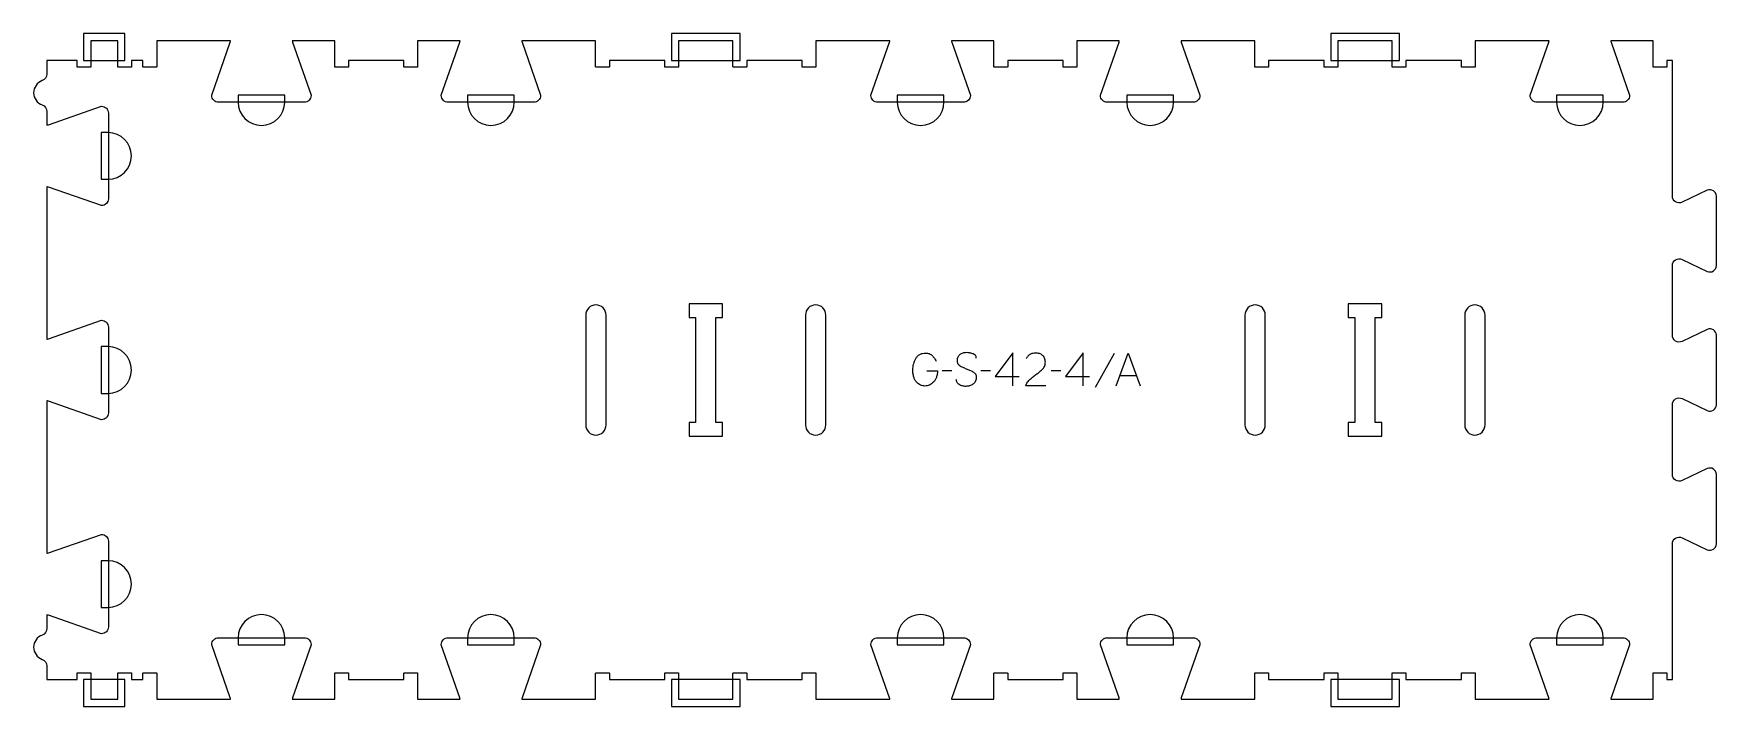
# Model space of a CAD drawing. Extents: x 0 to 1532, y -6 to 606.
import ezdxf

# ---------------------------------------------------------------- set-up
doc = ezdxf.new("R2010")
doc.units = 0
for name, color, linetype in [('1_ANYTOOL_1MMDEEP_LABELS_S', 2, 'CONTINUOUS'), ('3_ANYTOOL_CUTTHROUGH_INSID', 4, 'CONTINUOUS'), ('4_ANYTOOL_CUTTHROUGH_OUTSI', 5, 'CONTINUOUS'), ('5_ANYTOOL_HALF_MILL_9MM_IN', 3, 'CONTINUOUS')]:
    doc.layers.add(name, color=color, linetype=linetype)

msp = doc.modelspace()

# ---------------------------------------------------------------- linework, layer by layer
at = {"layer": '1_ANYTOOL_1MMDEEP_LABELS_S'}
for p, q in [((983.460831, 314.728579), (966.275117, 283.95715)), ((835.73226, 299.085722), (826.946546, 299.000007)), ((870.789403, 299.085722), (862.003688, 299.000007)), ((875.075117, 293.85715), (896.846546, 293.85715)), ((934.989403, 299.085722), (926.203688, 299.000007)), ((939.275117, 293.85715), (961.046546, 293.85715)), ((988.646546, 294.75715), (1003.560831, 294.75715))]:
    msp.add_line(p, q, dxfattribs=at)
for points in [[(812.846546, 299.000007), (822.617974, 298.95715, -0.031732), (822.349863, 295.949748, -0.048764), (821.605474, 293.03215, -0.050291), (820.495761, 290.721642, -0.060119), (818.910831, 288.714293, -0.036578), (817.178812, 287.227877, -0.050793), (815.21976, 286.067865, -0.051881), (813.266743, 285.40012, -0.053919), (811.217974, 285.15715, -0.055881), (809.182827, 285.364094, -0.055271), (807.242974, 286.014293, -0.05403), (805.316998, 287.173487, -0.038531), (803.63226, 288.671436, -0.067281), (802.084547, 290.78245, -0.049165), (801.060831, 293.203579, -0.047412), (800.387905, 296.407497, -0.028075), (800.203688, 299.685722, -0.03109), (800.371215, 302.377301, -0.031496), (800.873331, 305.026793, -0.031425), (801.724204, 307.655038, -0.02824), (802.88226, 310.164293, -0.064555), (804.411063, 312.315818, -0.078906), (806.476903, 313.941079, -0.076878), (809.100504, 314.915629, -0.050594), (811.903688, 315.200007, -0.039946), (813.563249, 315.067211, -0.052714), (815.166188, 314.63215, -0.053511), (816.549386, 313.916816, -0.05153), (817.753688, 312.928579, -0.040443), (819.793912, 310.505437, -0.04035), (821.417974, 307.785722)], [(857.975117, 310.614293, 0.071867), (857.782003, 311.9509, 0.100684), (857.155474, 313.13215, 0.047558), (856.680921, 313.608601, 0.038563), (856.130921, 313.997329, 0.037928), (855.433733, 314.344797, 0.026634), (854.696546, 314.600007, 0.028461), (851.673212, 315.28599, 0.041577), (848.589403, 315.542865, 0.036938), (847.087043, 315.431725, 0.041531), (845.621546, 315.087507, 0.041583), (844.244169, 314.510299, 0.038125), (842.975117, 313.721436, 0.057611), (841.904964, 312.729532, 0.065808), (841.110831, 311.508936, 0.06469), (840.633335, 310.049381, 0.046778), (840.489403, 308.514293, 0.052235), (840.651759, 306.964451, 0.075448), (841.196546, 305.514293, 0.076671), (842.112637, 304.341241, 0.061023), (843.317974, 303.45715, 0.021951), (846.346828, 301.929805, 0.018213), (849.489403, 300.650007, -0.02405), (852.590887, 299.344545, -0.02981), (855.53226, 297.714293, -0.068439), (856.673562, 296.748363, -0.079282), (857.48226, 295.496436, -0.076308), (857.90726, 293.917754, -0.047772), (857.93226, 292.271436, -0.046243), (857.639025, 290.590477, -0.06359), (856.989403, 289.01965, -0.064671), (856.016579, 287.735461, -0.057073), (854.760831, 286.721436, -0.067522), (851.792523, 285.358526, -0.070793), (848.567974, 284.85715, -0.064027), (845.428959, 285.219665, -0.070447), (842.503688, 286.400007, -0.054374), (841.345271, 287.24964, -0.074742), (840.446546, 288.360722, -0.075199), (839.923538, 289.6671, -0.057737), (839.760831, 291.071436)], [(921.275117, 285.242865), (902.975117, 285.285722, -0.034491), (903.637895, 287.033054, -0.037732), (904.54476, 288.666079, -0.037744), (905.684054, 290.140715, -0.03482), (907.025117, 291.435722, -0.00859), (909.984342, 293.834304, -0.008791), (913.025117, 296.128579, 0.020588), (915.844405, 298.362021, 0.025206), (918.446546, 300.842865, 0.046908), (919.467141, 302.144107, 0.051091), (920.214403, 303.617865, 0.050722), (920.663136, 305.266039, 0.041139), (920.803688, 306.971436, 0.039396), (920.661044, 308.779022, 0.058519), (920.171546, 310.517865, 0.060358), (919.380988, 311.92498, 0.061397), (918.275117, 313.100007, 0.048006), (916.91916, 314.021967, 0.045901), (915.414403, 314.675007, 0.045216), (913.674342, 315.077567, 0.034258), (911.889403, 315.200007, 0.055622), (909.254832, 314.90602, 0.079896), (906.810831, 313.925007, 0.080617), (904.841444, 312.259307, 0.060287), (903.403688, 310.100007)]]:
    msp.add_lwpolyline(points, format="xyb", dxfattribs=at)
for points in [[(891.060831, 285.200007), (891.103688, 315.242865), (875.075117, 293.85715)], [(955.260831, 285.200007), (955.303688, 315.242865), (939.275117, 293.85715)], [(985.175117, 285.200007), (996.060831, 315.200007), (1007.117974, 285.200007)]]:
    msp.add_lwpolyline(points, dxfattribs=at)
at = {"layer": '3_ANYTOOL_CUTTHROUGH_INSID'}
for points in [[(521, 249.750003), (521, 349.749997, 1), (502.5, 349.749997), (502.5, 249.750003, 1)], [(702.5, 249.750003, 1), (721, 249.750003), (721, 349.749997, 1), (702.5, 349.749997)], [(1121, 249.750003), (1121, 349.749997, 1), (1102.5, 349.749997), (1102.5, 249.750003, 1)], [(1302.5, 249.750003, 1), (1321, 249.750003), (1321, 349.749997, 1), (1302.5, 349.749997)]]:
    msp.add_lwpolyline(points, format="xyb", close=True, dxfattribs=at)
for points in [[(627, 360), (596.5, 360), (596.5, 347.5), (602.5, 347.5), (602.5, 252), (596.5, 252), (596.5, 239.5), (627, 239.5), (627, 252), (621, 252), (621, 347.5), (627, 347.5)], [(1227, 360), (1196.5, 360), (1196.5, 347.5), (1202.5, 347.5), (1202.5, 252), (1196.5, 252), (1196.5, 239.5), (1227, 239.5), (1227, 252), (1221, 252), (1221, 347.5), (1227, 347.5)]]:
    msp.add_lwpolyline(points, close=True, dxfattribs=at)
at = {"layer": '4_ANYTOOL_CUTTHROUGH_OUTSI'}
msp.add_lwpolyline([(1379.191563, 599.5), (1312, 599.5), (1312, 575.75, -0.414214), (1311.75, 575.5), (1299.75, 575.5, -0.414214), (1299.5, 575.75), (1299.5, 581.5), (1249, 581.5), (1249, 575.75, -0.414214), (1248.75, 575.5), (1236.75, 575.5, -0.414214), (1236.5, 575.75), (1236.5, 599.5), (1187, 599.5), (1187, 575.75, -0.414214), (1186.75, 575.5), (1174.75, 575.5, -0.414214), (1174.5, 575.75), (1174.5, 581.5), (1124, 581.5), (1124, 575.75, -0.414214), (1123.75, 575.5), (1111.75, 575.5, -0.414214), (1111.5, 575.75), (1111.5, 599.5), (1061.75, 599.5), (1044.308437, 599.5, 0.061784), (1044.543431, 598.10513), (1061.438965, 549.832588, -0.084368), (1061.453, 549.75, -0.414214), (1055.203, 543.5), (977.203, 543.5, -0.414214), (970.953, 549.75, -0.084368), (970.967035, 549.832588), (987.866148, 598.116195, 0.061178), (988.097563, 599.5), (949.5, 599.5), (949.5, 575.75, -0.414214), (949.25, 575.5), (937.25, 575.5, -0.414214), (937, 575.75), (937, 581.5), (886.5, 581.5), (886.5, 575.75, -0.414214), (886.25, 575.5), (874.25, 575.5, -0.414214), (874, 575.75), (874, 599.5), (835.402437, 599.5, 0.061784), (835.637431, 598.10513), (852.532965, 549.832588, -0.084368), (852.547, 549.75, -0.414214), (846.297, 543.5), (768.297, 543.5, -0.414214), (762.047, 549.75, -0.084368), (762.061035, 549.832588), (778.960148, 598.116195, 0.061178), (779.191563, 599.5), (712, 599.5), (712, 575.75, -0.414214), (711.75, 575.5), (699.75, 575.5, -0.414214), (699.5, 575.75), (699.5, 581.5), (649, 581.5), (649, 575.75, -0.414214), (648.75, 575.5), (636.75, 575.5, -0.414214), (636.5, 575.75), (636.5, 599.5), (587, 599.5), (587, 575.75, -0.414214), (586.75, 575.5), (574.75, 575.5, -0.414214), (574.5, 575.75), (574.5, 581.5), (524, 581.5), (524, 575.75, -0.414214), (523.75, 575.5), (511.75, 575.5, -0.414214), (511.5, 575.75), (511.5, 599.5), (461.75, 599.5), (444.308437, 599.5, 0.061784), (444.543431, 598.10513), (461.438965, 549.832588, -0.084368), (461.453, 549.75, -0.414214), (455.203, 543.5), (377.203, 543.5, -0.414214), (370.953, 549.75, -0.084368), (370.967035, 549.832588), (387.866148, 598.116195, 0.061178), (388.097563, 599.5), (349.5, 599.5), (349.5, 575.75, -0.414214), (349.25, 575.5), (337.25, 575.5, -0.414214), (337, 575.75), (337, 581.5), (286.5, 581.5), (286.5, 575.75, -0.414214), (286.25, 575.5), (274.25, 575.5, -0.414214), (274, 575.75), (274, 599.5), (235.402437, 599.5, 0.061784), (235.637431, 598.10513), (252.532965, 549.832588, -0.084368), (252.547, 549.75, -0.414214), (246.297, 543.5), (168.297, 543.5, -0.414214), (162.047, 549.75, -0.084368), (162.061035, 549.832588), (178.960148, 598.116195, 0.061178), (179.191563, 599.5), (161.75, 599.5), (112, 599.5), (112, 575.75, -0.414214), (111.75, 575.5), (99.75, 575.5, -0.414214), (99.5, 575.75), (99.5, 581.499999), (89, 581.49997), (89, 575.749939, -0.414214), (88.75, 575.499939), (76.75, 575.499939, -0.414214), (76.5, 575.749939), (76.5, 599.499939), (52, 599.499939), (52, 575.749939, -0.414214), (51.75, 575.499939), (39.75, 575.499939, -0.414214), (39.5, 575.749939), (39.5, 581.499863), (12, 581.499607), (12, 569.094772, -0.317837), (7.833333, 563.202216, 0.707107), (7.833333, 541.046203, -0.317837), (12, 535.153647), (12, 522.75479, 0.061835), (13.39487, 522.989641), (61.667412, 539.885174, -0.084368), (61.75, 539.89921, -0.414214), (68, 533.64921), (68, 455.64921, -0.414214), (61.75, 449.39921, -0.084368), (61.667412, 449.413245), (13.383805, 466.312358, 0.061178), (12, 466.543772), (12, 327.854647, 0.061784), (13.39487, 328.089641), (61.667412, 344.985174, -0.084368), (61.75, 344.99921, -0.414214), (68, 338.74921), (68, 260.74921, -0.414214), (61.75, 254.49921, -0.084368), (61.667412, 254.513245), (13.383805, 271.412358, 0.061178), (12, 271.643772), (12, 132.954647, 0.061784), (13.39487, 133.189641), (61.667412, 150.085174, -0.084368), (61.75, 150.09921, -0.414214), (68, 143.84921), (68, 65.84921, -0.414214), (61.75, 59.59921, -0.08437), (61.667411, 59.613246), (13.383804, 76.512757, 0.061376), (12, 76.744268), (12, 64.344772, -0.317837), (7.833333, 58.452216, 0.317837), (0, 47.37421, 0.317837), (7.833333, 36.296203, -0.317837), (12, 30.403647), (12, 18.000001), (39.5, 18.000134), (39.5, 23.750061, -0.414214), (39.75, 24.000061), (51.75, 24.000061, -0.414214), (52, 23.750061), (52, 0.000061), (76.5, 0.000061), (76.5, 23.750061, -0.414214), (76.75, 24.000061), (88.75, 24.000061, -0.414214), (89, 23.750061), (89, 18.00003), (99.5, 18.000001), (99.5, 23.75, -0.414214), (99.75, 24), (111.75, 24, -0.414214), (112, 23.75), (112, 0), (179.191563, 0, 0.061784), (178.956569, 1.39487), (162.061035, 49.667412, -0.084368), (162.047, 49.75, -0.414214), (168.297, 56), (246.297, 56, -0.414214), (252.547, 49.75, -0.084368), (252.532965, 49.667412), (235.633852, 1.383805, 0.061178), (235.402437, 0), (274, 0), (274, 23.75, -0.414214), (274.25, 24), (286.25, 24, -0.414214), (286.5, 23.75), (286.5, 18), (337, 18), (337, 23.75, -0.414214), (337.25, 24), (349.25, 24, -0.414214), (349.5, 23.75), (349.5, 0), (388.097563, 0, 0.061784), (387.862569, 1.39487), (370.967035, 49.667412, -0.084368), (370.953, 49.75, -0.414214), (377.203, 56), (455.203, 56, -0.414214), (461.453, 49.75, -0.084368), (461.438965, 49.667412), (444.539852, 1.383805, 0.061178), (444.308437, 0), (511.5, 0), (511.5, 23.75, -0.414214), (511.75, 24), (523.75, 24, -0.414214), (524, 23.75), (524, 18), (574.5, 18), (574.5, 23.75, -0.414214), (574.75, 24), (586.75, 24, -0.414214), (587, 23.75), (587, 0), (636.5, 0), (636.5, 23.75, -0.414214), (636.75, 24), (648.75, 24, -0.414214), (649, 23.75), (649, 18), (699.5, 18), (699.5, 23.75, -0.414214), (699.75, 24), (711.75, 24, -0.414214), (712, 23.75), (712, 0), (779.191563, 0, 0.061784), (778.956569, 1.39487), (762.061035, 49.667412, -0.084368), (762.047, 49.75, -0.414214), (768.297, 56), (846.297, 56, -0.414214), (852.547, 49.75, -0.084368), (852.532965, 49.667412), (835.633852, 1.383805, 0.061178), (835.402437, 0), (874, 0), (874, 23.75, -0.414214), (874.25, 24), (886.25, 24, -0.414214), (886.5, 23.75), (886.5, 18), (937, 18), (937, 23.75, -0.414214), (937.25, 24), (949.25, 24, -0.414214), (949.5, 23.75), (949.5, 0), (988.097563, 0, 0.061784), (987.862569, 1.39487), (970.967035, 49.667412, -0.084368), (970.953, 49.75, -0.414214), (977.203, 56), (1055.203, 56, -0.414214), (1061.453, 49.75, -0.084368), (1061.438965, 49.667412), (1044.539852, 1.383805, 0.061178), (1044.308437, 0), (1111.5, 0), (1111.5, 23.75, -0.414214), (1111.75, 24), (1123.75, 24, -0.414214), (1124, 23.75), (1124, 18), (1174.5, 18), (1174.5, 23.75, -0.414214), (1174.75, 24), (1186.75, 24, -0.414214), (1187, 23.75), (1187, 0), (1236.5, 0), (1236.5, 23.75, -0.414214), (1236.75, 24), (1248.75, 24, -0.414214), (1249, 23.75), (1249, 18), (1299.5, 18), (1299.5, 23.75, -0.414214), (1299.75, 24), (1311.75, 24, -0.414214), (1312, 23.75), (1312, 0), (1361.75, 0), (1379.191563, 0, 0.061784), (1378.956569, 1.39487), (1362.061035, 49.667412, -0.084368), (1362.047, 49.75, -0.414214), (1368.297, 56), (1446.297, 56, -0.414214), (1452.547, 49.75, -0.084368), (1452.532965, 49.667412), (1435.633852, 1.383805, 0.061178), (1435.402437, 0), (1474, 0), (1474, 23.75, -0.414214), (1474.25, 24), (1486.25, 24, -0.414214), (1486.5, 23.75), (1486.5, 18), (1491.5, 18), (1491.5, 141.396983, -0.551268), (1500.437359, 147.039731), (1523.27763, 136.162051, 0.551268), (1531.5, 141.353379), (1531.5, 204.746983, 0.257375), (1528.819721, 209.60901, 0.257375), (1523.27763, 209.938311), (1500.437359, 199.060631, -0.551268), (1491.5, 204.703379), (1491.5, 268.096802, -0.551268), (1500.437359, 273.73955), (1523.27763, 262.86187, 0.551268), (1531.5, 268.053198), (1531.5, 331.446802, 0.257375), (1528.819721, 336.308829, 0.257375), (1523.27763, 336.63813), (1500.437359, 325.76045, -0.551268), (1491.5, 331.403198), (1491.5, 394.796621, -0.257375), (1494.413347, 400.081433, -0.257375), (1500.437359, 400.439369), (1523.27763, 389.561689, 0.551268), (1531.5, 394.753017), (1531.5, 458.146621, 0.551268), (1523.27763, 463.337949), (1500.437359, 452.460269, -0.551268), (1491.5, 458.103017), (1491.5, 581.5), (1486.5, 581.5), (1486.5, 575.75, -0.414214), (1486.25, 575.5), (1474.25, 575.5, -0.414214), (1474, 575.75), (1474, 599.5), (1435.402437, 599.5, 0.061784), (1435.637431, 598.10513), (1452.532965, 549.832588, -0.084368), (1452.547, 549.75, -0.414214), (1446.297, 543.5), (1368.297, 543.5, -0.414214), (1362.047, 549.75, -0.084368), (1362.061035, 549.832588), (1378.960148, 598.116195, 0.061178)], format="xyb", close=True, dxfattribs=at)
at = {"layer": '5_ANYTOOL_HALF_MILL_9MM_IN'}
for points in [[(51.5, 581.55787), (77, 581.55787), (83, 581.55787), (83, 605.999939), (76.74, 605.999939), (45.5, 605.999939), (45.5, 599.739939), (45.5, 581.55787)], [(586.5, 581.5), (637, 581.5), (643, 581.5), (643, 606), (636.74, 606), (580.5, 606), (580.5, 599.74), (580.5, 581.5)], [(1186.5, 581.5), (1237, 581.5), (1243, 581.5), (1243, 606), (1236.74, 606), (1180.5, 606), (1180.5, 599.74), (1180.5, 581.5)], [(77, 17.94213), (51.5, 17.94213), (45.5, 17.94213), (45.5, -6.499939), (51.76, -6.499939), (83, -6.499939), (83, -0.239939), (83, 17.94213)], [(637, 18), (586.5, 18), (580.5, 18), (580.5, -6.5), (586.76, -6.5), (636.74, -6.5), (643, -6.5), (643, 18)], [(1237, 18), (1186.5, 18), (1180.5, 18), (1180.5, -6.5), (1186.76, -6.5), (1236.74, -6.5), (1243, -6.5), (1243, 18)]]:
    msp.add_lwpolyline(points, close=True, dxfattribs=at)
for points in [[(186.047002, 543.74, 0.999765), (228.547, 543.75), (228.547, 550), (186.047, 550)], [(394.953002, 543.74, 0.999765), (437.453, 543.75), (437.453, 550), (394.953, 550)], [(786.047002, 543.74, 0.999765), (828.547, 543.75), (828.547, 550), (786.047, 550)], [(994.953002, 543.74, 0.999765), (1037.453, 543.75), (1037.453, 550), (994.953, 550)], [(1386.047002, 543.74, 0.999765), (1428.547, 543.75), (1428.547, 550), (1386.047, 550)], [(67.76, 473.400002, 0.999765), (67.75, 515.9), (61.5, 515.9), (61.5, 473.4)], [(67.5, 278.5), (67.75, 278.5, 1), (67.75, 321), (61.5, 321), (61.5, 278.5)], [(67.5, 83.6), (67.75, 83.6, 1), (67.75, 126.1), (61.5, 126.1), (61.5, 83.6)], [(228.547, 55.75, 1), (186.047, 55.75), (186.047, 49.5), (228.547, 49.5)], [(437.453, 55.75, 1), (394.953, 55.75), (394.953, 49.5), (437.453, 49.5)], [(828.547, 55.75, 1), (786.047, 55.75), (786.047, 49.5), (828.547, 49.5)], [(1037.453, 55.75, 1), (994.953, 55.75), (994.953, 49.5), (1037.453, 49.5)], [(1428.547, 55.75, 1), (1386.047, 55.75), (1386.047, 49.5), (1428.547, 49.5)]]:
    msp.add_lwpolyline(points, format="xyb", close=True, dxfattribs=at)

doc.saveas('drawing.dxf')
